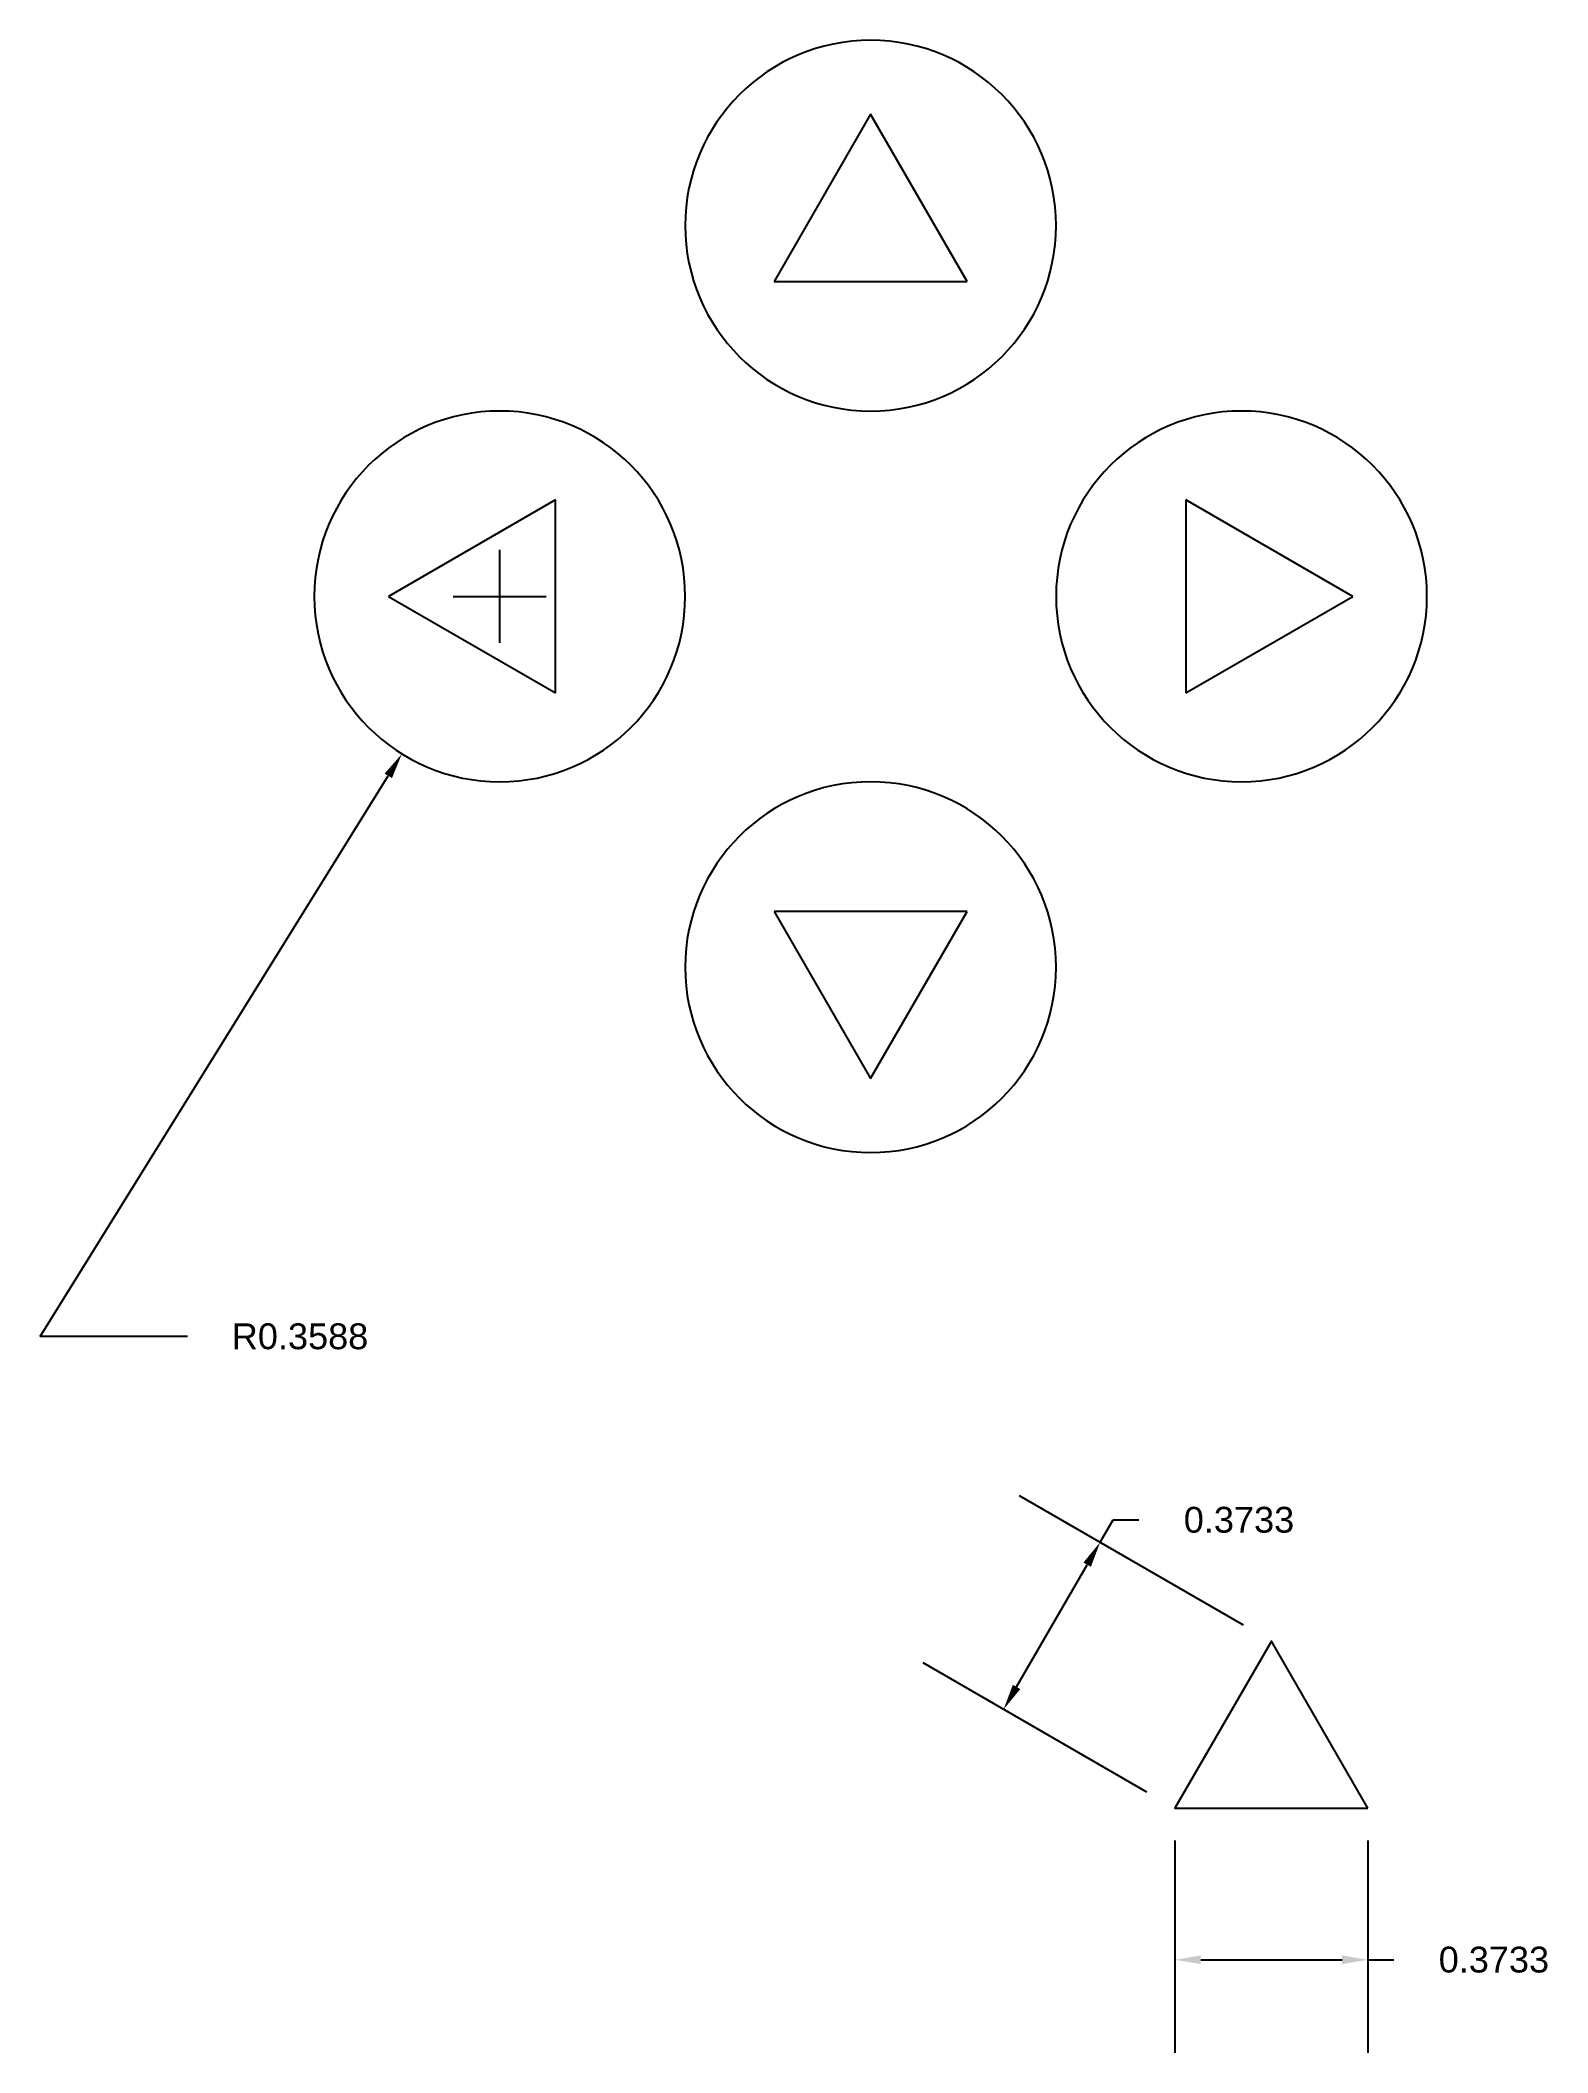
# Model space of a CAD drawing. Header units: inches. Extents: x 0.95 to 3.87, y 0.11 to 4.01.
import ezdxf

# ---------------------------------------------------------------- set-up
doc = ezdxf.new("R2010")
doc.units = ezdxf.units.IN
doc.header["$MEASUREMENT"] = 0
for name, color, linetype in [('Baza', 1, 'Continuous'), ('Cotare', 3, 'Continuous'), ('Simboluri', 2, 'Continuous')]:
    doc.layers.add(name, color=color, linetype=linetype)
doc.styles.get("Standard").update_dxf_attribs({"font": 'arial.ttf'})
doc.dimstyles.get("Standard").update_dxf_attribs({"dimtxt": 0.05, "dimasz": 0.05, "dimexe": 0.18, "dimexo": 0.0625, "dimgap": 0.09, "dimtad": 0, "dimtih": 1, "dimtoh": 1, "dimdec": 4, "dimzin": 0, "dimdsep": 46, "dimtxsty": 'Standard', "dimcen": 0.09, "dimadec": 0, "dimazin": 0, "dimtfac": 1, "dimtdec": 4, "dimtofl": 0, "dimtmove": 0, "dimatfit": 3, "dimfxl": 1, "dimtolj": 1, "dimtzin": 0, "dimarcsym": 0})

# ---------------------------------------------------------------- blocks, each defined once
blk = doc.blocks.new('*U4')
at = {"layer": 'Baza', "extrusion": (0, 0, -1)}
blk.add_circle((0, 0), 0.3588, dxfattribs=at)
at = {"layer": 'Simboluri'}
for p, q in [((0, 0.2155), (-0.1866, -0.1078)), ((0.1866, -0.1078), (0, 0.2155)), ((-0.1866, -0.1078), (0.1866, -0.1078))]:
    blk.add_line(p, q, dxfattribs=at)
blk = doc.blocks.new('*U5')
at = {"layer": 'Baza', "color": 0, "linetype": 'ByBlock', "lineweight": -2, "transparency": 16777216}
blk.add_blockref('*U4', (4.0534, 4.0254), dxfattribs=at)
for p, rotation in [((3.3358, 3.3078), 90), ((4.771, 3.3078), 270.0000000000001), ((4.0534, 2.5902), 180)]:
    blk.add_blockref('*U4', p, dxfattribs=dict(at, rotation=rotation))
blk = doc.blocks.new('*D6')
at = {"layer": 'Cotare', "color": 0, "lineweight": -2, "transparency": 16777216}
for p, q in [((1.8421, 2.8428), (1.8421, 3.0228)), ((1.7521, 2.9328), (1.9321, 2.9328)), ((0.9532, 1.5004), (1.6266, 2.5855)), ((1.238, 1.5004), (0.9532, 1.5004))]:
    blk.add_line(p, q, dxfattribs=at)
at = {"layer": 'Cotare', "color": 0, "transparency": 16777216}
blk.add_solid([(1.6195, 2.5899), (1.6337, 2.5811), (1.6529, 2.628)], dxfattribs=at)
at = {"layer": 'Defpoints', "color": 0, "transparency": 16777216}
for p in [(1.8421, 2.9328), (1.6529, 2.628)]:
    blk.add_point(p, dxfattribs=at)
at = {"layer": 'Cotare', "color": 0, "transparency": 16777216, "insert": (1.4558, 1.5004), "char_height": 0.05, "attachment_point": 5}
blk.add_mtext('\\A1;R0.3588', dxfattribs=at)
blk = doc.blocks.new('*D7')
at = {"layer": 'Cotare', "color": 0, "lineweight": -2, "transparency": 16777216}
for p, q in [((3.2812, 0.9419), (2.8479, 1.192)), ((3.0038, 1.102), (3.0288, 1.1453)), ((3.0288, 1.1453), (3.0788, 1.1453)), ((2.8421, 0.822), (2.9788, 1.0587)), ((3.0945, 0.6186), (2.6612, 0.8687))]:
    blk.add_line(p, q, dxfattribs=at)
at = {"layer": 'Cotare', "color": 0, "transparency": 16777216}
for points in [[(2.9715, 1.0629), (2.986, 1.0546), (3.0038, 1.102)], [(2.8349, 0.8262), (2.8493, 0.8179), (2.8171, 0.7787)]]:
    blk.add_solid(points, dxfattribs=at)
at = {"layer": 'Defpoints', "color": 0, "transparency": 16777216}
for p in [(3.0038, 1.102), (3.3353, 0.9106), (3.1486, 0.5873)]:
    blk.add_point(p, dxfattribs=at)
at = {"layer": 'Cotare', "color": 0, "transparency": 16777216, "insert": (3.2725, 1.1453), "char_height": 0.05, "attachment_point": 5}
blk.add_mtext('\\A1;0.3733', dxfattribs=at)
blk = doc.blocks.new('*D8')
at = {"layer": 'Cotare', "color": 0, "lineweight": -2, "transparency": 16777216}
for p, q in [((3.1486, 0.5248), (3.1486, 0.114)), ((3.5219, 0.5248), (3.5219, 0.114)), ((3.1986, 0.294), (3.4719, 0.294)), ((3.5219, 0.294), (3.5719, 0.294))]:
    blk.add_line(p, q, dxfattribs=at)
at = {"layer": 'Cotare', "color": 0, "transparency": 16777216}
for points in [[(3.1986, 0.3024), (3.1986, 0.2857), (3.1486, 0.294)], [(3.4719, 0.3024), (3.4719, 0.2857), (3.5219, 0.294)]]:
    blk.add_solid(points, dxfattribs=at)
at = {"layer": 'Defpoints', "color": 0, "transparency": 16777216}
for p in [(3.1486, 0.5873), (3.5219, 0.5873), (3.5219, 0.294)]:
    blk.add_point(p, dxfattribs=at)
at = {"layer": 'Cotare', "color": 0, "transparency": 16777216, "insert": (3.7657, 0.294), "char_height": 0.05, "attachment_point": 5}
blk.add_mtext('\\A1;0.3733', dxfattribs=at)

msp = doc.modelspace()

# ---------------------------------------------------------------- linework, layer by layer
at = {"layer": 'Simboluri'}
msp.add_lwpolyline([(3.52193, 0.58733), (3.33529, 0.91061), (3.14864, 0.58733)], close=True, dxfattribs=at)

# ---------------------------------------------------------------- block references
at = {"layer": 'Baza'}
msp.add_blockref('*U5', (-1.49361, -0.37499), dxfattribs=at)

# ---------------------------------------------------------------- dimensions: what is measured, and where the dimension line sits
at = {"layer": 'Cotare'}
dim = msp.add_radius_dim(center=(1.84215, 2.93283), mpoint=(1.65295, 2.62797), dimstyle='Standard', dxfattribs=at)
dim.commit()
dim.dimension.update_dxf_attribs({"geometry": '*D6', "text_midpoint": (1.45578, 1.50044), "dimtype": 164})
dim = msp.add_aligned_dim(p1=(3.14864, 0.58733), p2=(3.33529, 0.91061), distance=0.38282, dimstyle='Standard', dxfattribs=at)
dim.commit()
dim.dimension.update_dxf_attribs({"geometry": '*D7', "text_midpoint": (3.27255, 1.14532)})
dim = msp.add_linear_dim(base=(3.52193, 0.29405), p1=(3.14864, 0.58733), p2=(3.52193, 0.58733), dimstyle='Standard', dxfattribs=at)
dim.commit()
dim.dimension.update_dxf_attribs({"geometry": '*D8', "text_midpoint": (3.76572, 0.29405)})

doc.saveas('drawing.dxf')
